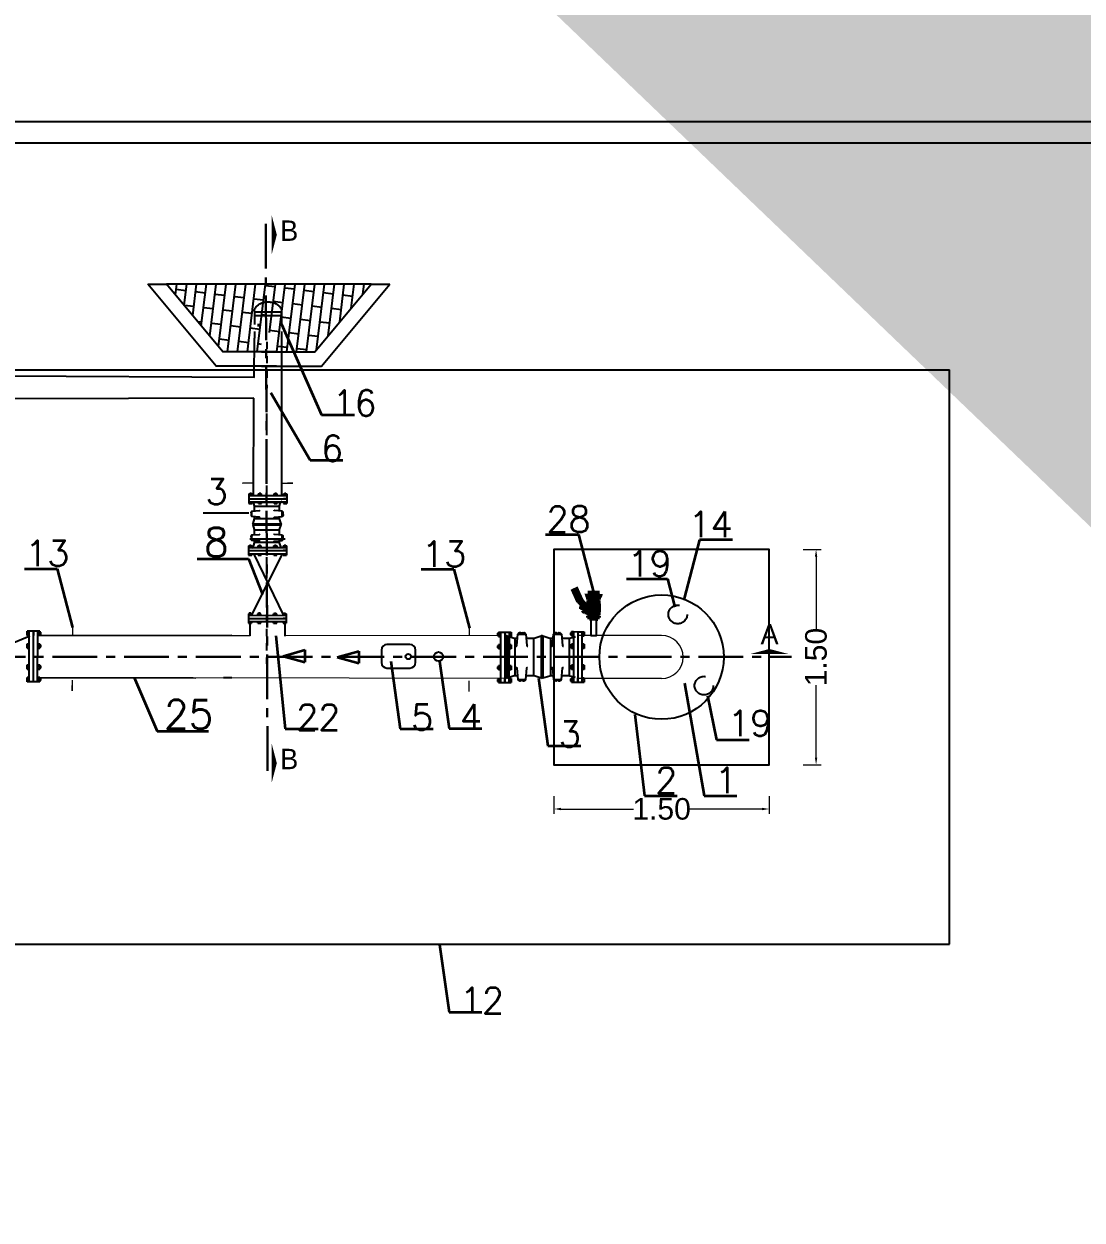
# Model space of a CAD drawing. Header units: inches. Extents: x 191440 to 383551, y 141411 to 284946.
# Drawn here: x 191675.8 to 191690.55, y 141598.42 to 141615.09 of the extents above; entities that cross this region are included whole.
import ezdxf

# ---------------------------------------------------------------- set-up
doc = ezdxf.new("R2010")
doc.units = ezdxf.units.IN
doc.header["$MEASUREMENT"] = 0
doc.header["$PDMODE"] = 3
doc.header["$PDSIZE"] = 0.1
for name, pattern in [('AUSGEZOGEN', [0]), ('CENTER', [2, 1.25, -0.25, 0.25, -0.25]), ('DASHDOT', [1, 0.5, -0.25, 0, -0.25]), ('DGN Style 3', [426.72, 304.8, -121.92]), ('HIDDEN', [9.525, 6.35, -3.175]), ('HIDDEN2', [0.1875, 0.125, -0.0625]), ('PHANTOM2', [31.75, 15.875, -3.175, 3.175, -3.175, 3.175, -3.175])]:
    doc.linetypes.add(name, pattern=pattern)
for name, color, linetype in [('0-25', 7, 'Continuous'), ('ARMATURE', 2, 'Continuous'), ('CONC', 5, 'Continuous'), ('HATCH', 40, 'Continuous'), ('PIPE', 7, 'AUSGEZOGEN'), ('Sanitary', 6, 'Continuous'), ('VP', 7, 'Continuous'), ('WALL', 7, 'Continuous')]:
    doc.layers.add(name, color=color, linetype=linetype)
for name, color, linetype, lineweight in [('P', 250, 'Continuous', 100), ('P-TW', 5, 'Continuous', 35), ('PIPING', 40, 'Continuous', 30), ('WB-SJ3-M-SECTA - P-TW', 7, 'Continuous', 35)]:
    doc.layers.add(name, color=color, linetype=linetype, lineweight=lineweight)
doc.styles.add('Arial', font='arial.ttf')
doc.styles.add('ROMANS', font='romans', dxfattribs={"height": 1})
doc.styles.add('SHAHER', font='simpfxo.ttf', dxfattribs={"height": 3.175})
doc.styles.get("Standard").update_dxf_attribs({"font": 'txt.shx', "height": 0.2})
doc.dimstyles.new('osama', dxfattribs={"dimtxt": 50, "dimasz": 45, "dimexe": 0.18, "dimexo": 0.0625, "dimgap": 0.2, "dimtad": 0, "dimdec": 0, "dimzin": 0, "dimdsep": 46, "dimtxsty": 'ROMANS', "dimcen": 0, "dimse1": 1, "dimse2": 1, "dimclrd": 3, "dimclre": 3, "dimclrt": 5, "dimadec": 0, "dimazin": 0, "dimtfac": 0.6, "dimtdec": 0, "dimtmove": 2, "dimatfit": 3, "dimfxl": 1, "dimtolj": 1, "dimtzin": 0, "dimarcsym": 0})
doc.dimstyles.new('OSAMA pump', dxfattribs={"dimtxt": 0.08, "dimasz": 0.1, "dimexe": 0.0685, "dimexo": 0.0195, "dimgap": 0.0145, "dimtad": 0, "dimlfac": 0.5, "dimzin": 0, "dimdsep": 46, "dimtxsty": 'Arial', "dimcen": 0, "dimclrd": 8, "dimclre": 8, "dimclrt": 11, "dimazin": 0, "dimtfac": 1, "dimtofl": 0, "dimtmove": 0, "dimatfit": 3, "dimfxl": 1, "dimtolj": 1, "dimtzin": 0, "dimlwd": 20, "dimlwe": 20, "dimarcsym": 0})

# ---------------------------------------------------------------- blocks, each defined once
blk = doc.blocks.new('FLANGE')
h = blk.add_hatch(color=256)
h.dxf.hatch_style = 1
h.paths.add_polyline_path([(2834.8568, 2262.3253), (2834.8643, 2262.3253), (2834.8643, 2262.3178), (2834.8568, 2262.3178)])
h.paths.add_polyline_path([(2834.8568, 2262.2728), (2834.8568, 2262.2803), (2834.8643, 2262.2803), (2834.8643, 2262.2728)])
h.paths.add_polyline_path([(2834.8568, 2262.3928), (2834.8568, 2262.4003), (2834.8643, 2262.4003), (2834.8643, 2262.3928)])
h.paths.add_polyline_path([(2834.8568, 2262.4378), (2834.8568, 2262.4453), (2834.8643, 2262.4453), (2834.8643, 2262.4378)])
h = blk.add_hatch(color=256)
h.dxf.hatch_style = 1
h.paths.add_polyline_path([(2834.8943, 2262.2691), (2834.8943, 2262.2728), (2834.9018, 2262.2728), (2834.9018, 2262.2691)])
h.paths.add_polyline_path([(2834.8943, 2262.2803), (2834.8943, 2262.2841), (2834.9018, 2262.2841), (2834.9018, 2262.2803)])
h.paths.add_polyline_path([(2834.8943, 2262.3141), (2834.8943, 2262.3178), (2834.9018, 2262.3178), (2834.9018, 2262.3141)])
h.paths.add_polyline_path([(2834.9018, 2262.3291), (2834.9018, 2262.3253), (2834.8943, 2262.3253), (2834.8943, 2262.3291)])
h.paths.add_polyline_path([(2834.9018, 2262.3928), (2834.9018, 2262.3891), (2834.8943, 2262.3891), (2834.8943, 2262.3928)])
h.paths.add_polyline_path([(2834.8943, 2262.4003), (2834.8943, 2262.4041), (2834.9018, 2262.4041), (2834.9018, 2262.4003)])
h.paths.add_polyline_path([(2834.9018, 2262.4378), (2834.9018, 2262.4341), (2834.8943, 2262.4341), (2834.8943, 2262.4378)])
h.paths.add_polyline_path([(2834.9018, 2262.4491), (2834.9018, 2262.4453), (2834.8943, 2262.4453), (2834.8943, 2262.4491)])
for p, q in [((2834.8531, 2262.4453), (2834.8531, 2262.4378)), ((2834.8531, 2262.4453), (2834.8643, 2262.4453)), ((2834.8531, 2262.4378), (2834.8643, 2262.4378)), ((2834.8568, 2262.4491), (2834.8568, 2262.4341)), ((2834.8568, 2262.4491), (2834.8643, 2262.4491)), ((2834.8568, 2262.4341), (2834.8643, 2262.4341)), ((2834.8643, 2262.4491), (2834.8643, 2262.2691)), ((2834.8643, 2262.4491), (2834.8793, 2262.4491)), ((2834.8793, 2262.4491), (2834.8793, 2262.2691)), ((2834.8793, 2262.4491), (2834.8793, 2262.2691)), ((2834.8793, 2262.4491), (2834.8943, 2262.4491)), ((2834.8943, 2262.4491), (2834.8943, 2262.2691)), ((2834.8943, 2262.4491), (2834.9018, 2262.4491)), ((2834.8943, 2262.4453), (2834.9018, 2262.4453)), ((2834.8943, 2262.4378), (2834.9018, 2262.4378)), ((2834.8943, 2262.4341), (2834.9018, 2262.4341)), ((2834.9018, 2262.4491), (2834.9018, 2262.4341)), ((2834.8531, 2262.4003), (2834.8531, 2262.3928)), ((2834.8643, 2262.4003), (2834.8531, 2262.4003)), ((2834.8643, 2262.3928), (2834.8531, 2262.3928)), ((2834.8568, 2262.4041), (2834.8568, 2262.3891)), ((2834.8643, 2262.4041), (2834.8568, 2262.4041)), ((2834.8643, 2262.3891), (2834.8568, 2262.3891)), ((2834.9018, 2262.4041), (2834.8943, 2262.4041)), ((2834.9018, 2262.4003), (2834.8943, 2262.4003)), ((2834.9018, 2262.3928), (2834.8943, 2262.3928)), ((2834.9018, 2262.3891), (2834.8943, 2262.3891)), ((2834.9018, 2262.4041), (2834.9018, 2262.3891)), ((2834.8531, 2262.3253), (2834.8531, 2262.3178)), ((2834.8643, 2262.3253), (2834.8531, 2262.3253)), ((2834.8643, 2262.3178), (2834.8531, 2262.3178)), ((2834.8568, 2262.3291), (2834.8568, 2262.3141)), ((2834.8643, 2262.3291), (2834.8568, 2262.3291)), ((2834.8643, 2262.3141), (2834.8568, 2262.3141)), ((2834.9018, 2262.3291), (2834.8943, 2262.3291)), ((2834.9018, 2262.3253), (2834.8943, 2262.3253)), ((2834.9018, 2262.3178), (2834.8943, 2262.3178)), ((2834.9018, 2262.3141), (2834.8943, 2262.3141)), ((2834.9018, 2262.3291), (2834.9018, 2262.3141)), ((2834.8531, 2262.2803), (2834.8531, 2262.2728)), ((2834.8531, 2262.2803), (2834.8643, 2262.2803)), ((2834.8531, 2262.2728), (2834.8643, 2262.2728)), ((2834.8568, 2262.2841), (2834.8568, 2262.2691)), ((2834.8568, 2262.2841), (2834.8643, 2262.2841)), ((2834.8568, 2262.2691), (2834.8643, 2262.2691)), ((2834.8643, 2262.2691), (2834.8793, 2262.2691)), ((2834.8793, 2262.2691), (2834.8793, 2262.2841)), ((2834.8793, 2262.2691), (2834.8943, 2262.2691)), ((2834.8943, 2262.2841), (2834.9018, 2262.2841)), ((2834.8943, 2262.2803), (2834.9018, 2262.2803)), ((2834.8943, 2262.2728), (2834.9018, 2262.2728)), ((2834.8943, 2262.2691), (2834.9018, 2262.2691)), ((2834.9018, 2262.2841), (2834.9018, 2262.2691))]:
    blk.add_line(p, q)
blk = doc.blocks.new('*D24')
at = {"layer": 'Defpoints', "color": 0, "transparency": 16777216}
for p in [(191683.189, 141604.362), (191686.189, 141604.362), (191686.189, 141604.151)]:
    blk.add_point(p, dxfattribs=at)
at = {"layer": 'PIPE', "color": 8, "lineweight": 20, "transparency": 16777216}
for p, q in [((191683.189, 141604.331), (191683.189, 141604.083)), ((191686.189, 141604.331), (191686.189, 141604.083)), ((191683.289, 141604.151), (191684.299, 141604.151)), ((191686.089, 141604.151), (191685.078, 141604.151))]:
    blk.add_line(p, q, dxfattribs=at)
at = {"layer": 'PIPE', "color": 8, "transparency": 16777216}
for points in [[(191683.289, 141604.168), (191683.289, 141604.134), (191683.189, 141604.151)], [(191686.089, 141604.168), (191686.089, 141604.134), (191686.189, 141604.151)]]:
    blk.add_solid(points, dxfattribs=at)
at = {"layer": 'PIPE', "color": 11, "transparency": 16777216, "insert": (191684.689, 141604.151), "char_height": 0.3, "attachment_point": 5, "style": 'Arial'}
blk.add_mtext('\\A1;1.50', dxfattribs=at)
blk = doc.blocks.new('*D25')
at = {"layer": 'Defpoints', "color": 0, "transparency": 16777216}
for p in [(191686.51, 141607.767), (191686.841, 141607.767), (191686.51, 141604.767)]:
    blk.add_point(p, dxfattribs=at)
at = {"layer": 'PIPE', "color": 8, "lineweight": 20, "transparency": 16777216}
for p, q in [((191686.661, 141607.767), (191686.91, 141607.767)), ((191686.841, 141607.667), (191686.841, 141606.657)), ((191686.841, 141604.867), (191686.841, 141605.878)), ((191686.661, 141604.767), (191686.91, 141604.767))]:
    blk.add_line(p, q, dxfattribs=at)
at = {"layer": 'PIPE', "color": 8, "transparency": 16777216}
for points in [[(191686.825, 141607.667), (191686.858, 141607.667), (191686.841, 141607.767)], [(191686.825, 141604.867), (191686.858, 141604.867), (191686.841, 141604.767)]]:
    blk.add_solid(points, dxfattribs=at)
at = {"layer": 'PIPE', "color": 11, "transparency": 16777216, "insert": (191686.841, 141606.267), "char_height": 0.3, "attachment_point": 5, "rotation": 90, "style": 'Arial'}
blk.add_mtext('\\A1;1.50', dxfattribs=at)

msp = doc.modelspace()

# ---------------------------------------------------------------- hatches: boundary and pattern name
at = {"layer": 'HATCH'}
h = msp.add_hatch(dxfattribs=at)
h.set_pattern_fill('AR-BRSTD', color=4, scale=0.002011, angle=443)
h.set_pattern_definition([(83, (192450.9769, 141001.77963), (-0.135228819, 0.016604011), []), (173, (192450.9769, 141001.77963), (-0.160131722, -0.186213865), [0.136244363, -0.136244363])])
edge = h.paths.add_edge_path()
edge.add_line((191679.85815, 141610.52074), (191679.31373, 141610.52074))
edge.add_line((191679.31373, 141610.52074), (191679.31373, 141610.68771))
edge.add_line((191679.31373, 141610.68771), (191679.31373, 141610.71452))
edge.add_ellipse((191679.21316, 141610.71452), major_axis=(0.10056, 0), ratio=0.73333333, start_angle=0, end_angle=180)
edge.add_line((191679.1126, 141610.71452), (191679.1126, 141610.68771))
edge.add_line((191679.1126, 141610.68771), (191679.1126, 141610.52074))
edge.add_line((191679.1126, 141610.52074), (191678.57729, 141610.52074))
edge.add_line((191678.57729, 141610.52074), (191677.79238, 141611.46357))
edge.add_line((191677.79238, 141611.46357), (191680.64306, 141611.46357))
edge.add_line((191680.64306, 141611.46357), (191679.85815, 141610.52074))

# ---------------------------------------------------------------- linework, layer by layer
at = {"linetype": 'DASHDOT', "ltscale": 0.1}
msp.add_line((191679.18716, 141610.65994, -396.768), (191679.1846, 141606.17178, -396.768), dxfattribs=at)
at = {"linetype": 'HIDDEN', "ltscale": 0.1}
msp.add_line((191678.30195, 141608.27814, -2644.06195), (191678.97311, 141608.27814, -2644.06195), dxfattribs=at)
at = {"color": 132}
for p, q in [((191678.95256, 141607.91327, -1587.072), (191679.44568, 141607.91281, -1587.072)), ((191678.95256, 141607.91327, -1587.072), (191679.44568, 141607.91281, -1587.072)), ((191682.56343, 141606.59175), (191682.56283, 141605.93426)), ((191682.56343, 141606.59175), (191682.56283, 141605.93426)), ((191683.57986, 141606.59891), (191683.57926, 141605.94142)), ((191683.57986, 141606.59891), (191683.57926, 141605.94142))]:
    msp.add_line(p, q, dxfattribs=at)
for p, q in [((191679.4094, 141607.70967, -1587.072), (191678.96877, 141606.84903, -1587.072)), ((191679.00325, 141607.70857, -1587.072), (191679.42183, 141606.8482, -1587.072)), ((191674.46913, 141605.97819, -3174.144), (191675.88862, 141606.5634, -3174.144))]:
    msp.add_line(p, q)
msp.add_lwpolyline([(191704.84572, 141613.72494), (191647.34572, 141613.72494), (191647.34572, 141574.22494), (191704.84572, 141574.22494), (191704.84572, 141613.72494)])
msp.add_lwpolyline([(191704.54572, 141613.42494), (191647.64572, 141613.42494), (191647.64572, 141574.52494), (191704.54572, 141574.52494)], close=True)
at = {"color": 5, "elevation": -1587.072}
for points in [[(191679.39947, 141608.51757), (191679.39742, 141610.72437)], [(191679.00498, 141608.51793), (191679.00622, 141609.87229)], [(191678.95629, 141606.56228), (191678.95586, 141606.7699)], [(191679.44257, 141606.5595), (191679.4437, 141606.76363)], [(191678.69946, 141606.56589), (191675.99652, 141606.56502)], [(191678.69947, 141605.9769), (191678.58598, 141605.9772)]]:
    msp.add_lwpolyline(points, dxfattribs=at)
at = {"color": 5}
for points in [[(191679.01483, 141610.16075), (191679.01533, 141610.71069)], [(191679.0162, 141610.16075), (191672.01631, 141610.19963)], [(191679.00622, 141609.87229), (191672.01631, 141609.85772)]]:
    msp.add_lwpolyline(points, dxfattribs=at)
at = {"color": 4, "linetype": 'HIDDEN', "ltscale": 0.1, "const_width": 0.02}
for points in [[(191679.00228, 141608.69297), (191678.84969, 141608.69099)], [(191682.01002, 141606.56744), (191682.01229, 141606.72003)], [(191676.47652, 141605.79514), (191676.47878, 141605.94773)]]:
    msp.add_lwpolyline(points, dxfattribs=at)
for points, elevation in [([(191679.55202, 141608.69065), (191679.39943, 141608.68866)], -1587.072), ([(191676.48228, 141606.57623), (191676.48455, 141606.72882)], 1587.072), ([(191682.00426, 141605.78635), (191682.00653, 141605.93894)], -1587.072)]:
    msp.add_lwpolyline(points, dxfattribs=dict(at, elevation=elevation))
msp.add_lwpolyline([(191680.8628, 141606.11453), (191681.18357, 141606.11483, 0.41421356), (191681.2603, 141606.1917), (191681.26014, 141606.36553, 0.41421356), (191681.18327, 141606.44226), (191680.8625, 141606.44197, 0.41421356), (191680.78577, 141606.3651), (191680.78593, 141606.19126, 0.41421356)], format="xyb", close=True)
at = {"linetype": 'HIDDEN', "ltscale": 0.1}
for centre in [(191684.91438, 141606.86168), (191685.27892, 141605.86925)]:
    msp.add_circle(centre, 0.13001, dxfattribs=at)
for centre, radius in [((191681.15947, 141606.27535), 0.03786), ((191681.58111, 141606.2743, -1587.072), 0.064)]:
    msp.add_circle(centre, radius)
at = {"layer": '0-25', "linetype": 'PHANTOM2'}
for p, q in [((191679.01533, 141611.07695), (191679.39545, 141611.07695)), ((191679.01533, 141611.07695), (191679.01533, 141611.02626)), ((191679.39545, 141611.07695), (191679.39545, 141611.02626)), ((191679.01533, 141611.02626), (191679.39545, 141611.02626)), ((191679.06708, 141610.91198), (191679.06708, 141610.87175))]:
    msp.add_line(p, q, dxfattribs=at)
at = {"layer": '0-25', "linetype": 'PHANTOM2', "extrusion": (0, 0, -1)}
msp.add_ellipse((191679.20539, 141611.07695), major_axis=(0.19006, 0), ratio=0.73333333, start_param=3.14159265, end_param=6.28318531, dxfattribs=at)
at = {"layer": 'ARMATURE', "color": 1}
for p, q in [((191679.02618, 141608.37098, -1587.072), (191679.35875, 141608.37067, -1587.072)), ((191679.02602, 141608.19748, -1587.072), (191679.35859, 141608.19718, -1587.072)), ((191679.02587, 141608.03991, -1587.072), (191679.35844, 141608.03961, -1587.072)), ((191679.02571, 141607.86642, -1587.072), (191679.35828, 141607.86611, -1587.072)), ((191682.64538, 141606.5207), (191682.64492, 141606.02134)), ((191682.90588, 141606.52046), (191682.90542, 141606.0211)), ((191683.14247, 141606.52024), (191683.14201, 141606.02089)), ((191683.40297, 141606.52), (191683.40252, 141606.02065))]:
    msp.add_line(p, q, dxfattribs=at)
at = {"layer": 'ARMATURE', "color": 1, "elevation": -1587.072}
for points in [[(191678.99591, 141608.4369), (191679.00446, 141608.42685), (191679.39421, 141608.42649), (191679.40185, 141608.44294)], [(191678.98983, 141608.11873), (191678.99736, 141608.12625), (191679.38711, 141608.12589), (191679.39463, 141608.11836)], [(191678.98983, 141608.11873), (191678.99735, 141608.1112), (191679.3871, 141608.11084), (191679.39463, 141608.11836)], [(191678.98953, 141607.78767), (191678.99706, 141607.79518), (191679.38681, 141607.79483), (191679.39433, 141607.7873)]]:
    msp.add_lwpolyline(points, dxfattribs=at)
for points in [[(191679.01934, 141608.30258), (191679.0194, 141608.36509, 0.06554346), (191679.01787, 141608.37678), (191679.00441, 141608.42721)], [(191679.36546, 141608.30226), (191679.36551, 141608.36478, -0.06554346), (191679.36706, 141608.37646), (191679.38062, 141608.42687)], [(191678.97415, 141608.24871), (191678.96949, 141608.24871, 0.17157288), (191678.96948, 141608.2416), (191678.97414, 141608.2416)], [(191678.97417, 141608.2747), (191678.96951, 141608.27471, -0.17157288), (191678.96952, 141608.28182), (191678.97418, 141608.28181)], [(191679.0945, 141608.20721, 0.38887873), (191679.08764, 141608.21471), (191678.98165, 141608.22408), (191678.98172, 141608.29932), (191679.08772, 141608.3085, 0.38887873), (191679.0946, 141608.31599)], [(191678.99736, 141608.12625), (191679.0177, 141608.1917, 0.06554346), (191679.01925, 141608.20338), (191679.01927, 141608.22075, 0.06554346)], [(191679.29013, 141608.20703, -0.38887873), (191679.297, 141608.21452), (191679.403, 141608.22369), (191679.40307, 141608.29893), (191679.29709, 141608.3083, -0.38887873), (191679.29023, 141608.31581)], [(191679.38711, 141608.12589), (191679.36689, 141608.19138, -0.06554346), (191679.36536, 141608.20307), (191679.36538, 141608.22044, -0.06554346)], [(191679.41055, 141608.24831), (191679.41521, 141608.2483, -0.17157288), (191679.4152, 141608.24119), (191679.41054, 141608.2412)], [(191679.41058, 141608.2743), (191679.41523, 141608.2743, 0.17157288), (191679.41524, 141608.28141), (191679.41058, 141608.28141)], [(191679.01904, 141607.97151), (191679.0191, 141608.03403, 0.06554346), (191679.01757, 141608.04571), (191678.99735, 141608.1112)], [(191679.36515, 141607.9712), (191679.36521, 141608.03371, -0.06554346), (191679.36676, 141608.04539), (191679.3871, 141608.11084)], [(191678.97384, 141607.91764), (191678.96919, 141607.91765, 0.17157288), (191678.96918, 141607.91054), (191678.97384, 141607.91053)], [(191678.97387, 141607.94364), (191678.96921, 141607.94364, -0.17157288), (191678.96922, 141607.95075), (191678.97387, 141607.95075)], [(191679.09419, 141607.87614, 0.38887873), (191679.08733, 141607.88364), (191678.98135, 141607.89301), (191678.98141, 141607.96826), (191679.08742, 141607.97743, 0.38887873), (191679.09429, 141607.98492)], [(191678.99706, 141607.79518), (191679.0174, 141607.86063, 0.06554346), (191679.01895, 141607.87232), (191679.01896, 141607.88969, 0.06554346)], [(191679.28982, 141607.87596, -0.38887873), (191679.2967, 141607.88345), (191679.4027, 141607.89263), (191679.40277, 141607.96787), (191679.29678, 141607.97724, -0.38887873), (191679.28992, 141607.98474)], [(191679.38681, 141607.79483), (191679.36659, 141607.86031, -0.06554346), (191679.36506, 141607.872), (191679.36508, 141607.88937, -0.06554346)], [(191679.41025, 141607.91724), (191679.4149, 141607.91724, -0.17157288), (191679.4149, 141607.91013), (191679.41024, 141607.91013)], [(191679.41027, 141607.94324), (191679.41493, 141607.94324, 0.17157288), (191679.41494, 141607.95035), (191679.41028, 141607.95035)]]:
    msp.add_lwpolyline(points, format="xyb", dxfattribs=at)
for points in [[(191678.97415, 141608.25226), (191678.96949, 141608.25227), (191678.96888, 141608.25134), (191678.96887, 141608.23897), (191678.96948, 141608.23805), (191678.97414, 141608.23804)], [(191678.97417, 141608.27115), (191678.96951, 141608.27115), (191678.9689, 141608.27208), (191678.96891, 141608.28445), (191678.96952, 141608.28537), (191678.97418, 141608.28537)], [(191678.98015, 141608.2301), (191678.98021, 141608.2933), (191678.97419, 141608.29331), (191678.97413, 141608.2301)], [(191679.40451, 141608.22971), (191679.40457, 141608.29291), (191679.41059, 141608.29291), (191679.41053, 141608.2297)], [(191679.41055, 141608.25186), (191679.41521, 141608.25186), (191679.41582, 141608.25093), (191679.41581, 141608.23856), (191679.4152, 141608.23764), (191679.41054, 141608.23764)], [(191679.41057, 141608.27075), (191679.41523, 141608.27075), (191679.41584, 141608.27167), (191679.41585, 141608.28404), (191679.41524, 141608.28497), (191679.41058, 141608.28497)], [(191678.97385, 141607.9212), (191678.96919, 141607.9212), (191678.96858, 141607.92028), (191678.96857, 141607.90791), (191678.96918, 141607.90698), (191678.97383, 141607.90698)], [(191678.97386, 141607.94008), (191678.96921, 141607.94009), (191678.9686, 141607.94101), (191678.96861, 141607.95339), (191678.96922, 141607.95431), (191678.97388, 141607.95431)], [(191678.97985, 141607.89903), (191678.9799, 141607.96224), (191678.97389, 141607.96224), (191678.97383, 141607.89904)], [(191679.40421, 141607.89865), (191679.40427, 141607.96185), (191679.41029, 141607.96184), (191679.41023, 141607.89864)], [(191679.41025, 141607.9208), (191679.41491, 141607.92079), (191679.41552, 141607.91987), (191679.41551, 141607.9075), (191679.4149, 141607.90657), (191679.41024, 141607.90658)], [(191679.41027, 141607.93968), (191679.41493, 141607.93968), (191679.41554, 141607.9406), (191679.41555, 141607.95298), (191679.41494, 141607.9539), (191679.41028, 141607.95391)]]:
    msp.add_lwpolyline(points, close=True, dxfattribs=at)
at = {"layer": 'ARMATURE', "color": 1}
for points in [[(191682.52713, 141606.57503), (191682.51582, 141606.56375), (191682.51529, 141605.97853), (191682.52657, 141605.96722)], [(191682.52713, 141606.57503), (191682.53842, 141606.56373), (191682.53788, 141605.97851), (191682.52657, 141605.96722)], [(191683.02423, 141606.57458), (191683.01292, 141606.56329), (191683.01238, 141605.97808), (191683.02367, 141605.96677)], [(191683.02423, 141606.57458), (191683.03551, 141606.56327), (191683.03498, 141605.97806), (191683.02367, 141605.96677)]]:
    msp.add_lwpolyline(points, dxfattribs=at)
for points in [[(191682.53842, 141606.56373), (191682.63669, 141606.53318, 0.06554346), (191682.65423, 141606.53086), (191682.68031, 141606.53083, 0.06554346)], [(191682.65997, 141606.41788, 0.38887873), (191682.67124, 141606.42818), (191682.68531, 141606.58732), (191682.79828, 141606.58721), (191682.81206, 141606.42805, 0.38887873), (191682.82331, 141606.41773)], [(191682.72229, 141606.59858), (191682.7223, 141606.60557, 0.17157288), (191682.71162, 141606.60558), (191682.71161, 141606.59859)], [(191682.76132, 141606.59854), (191682.76133, 141606.60554, -0.17157288), (191682.77201, 141606.60553), (191682.772, 141606.59853)], [(191682.80318, 141606.53072), (191682.89704, 141606.53063, 0.06554346), (191682.91459, 141606.53293), (191683.01292, 141606.56329)], [(191683.03551, 141606.56327), (191683.13379, 141606.53273, 0.06554346), (191683.15133, 141606.5304), (191683.17741, 141606.53038, 0.06554346)], [(191683.15707, 141606.41742, 0.38887873), (191683.16833, 141606.42772), (191683.1824, 141606.58686), (191683.29538, 141606.58676), (191683.30916, 141606.42759, 0.38887873), (191683.3204, 141606.41727)], [(191683.21938, 141606.59812), (191683.21939, 141606.60512, 0.17157288), (191683.20872, 141606.60513), (191683.20871, 141606.59813)], [(191683.25842, 141606.59809), (191683.25842, 141606.60508, -0.17157288), (191683.2691, 141606.60507), (191683.26909, 141606.59808)], [(191683.30027, 141606.53027), (191683.39414, 141606.53018, 0.06554346), (191683.41168, 141606.53247), (191683.48741, 141606.55269)], [(191682.65971, 141606.12414, -0.38887873), (191682.67095, 141606.11381), (191682.68473, 141605.95465), (191682.79771, 141605.95455), (191682.81177, 141606.11369, -0.38887873), (191682.82304, 141606.12399)], [(191683.1568, 141606.12368, -0.38887873), (191683.16805, 141606.11336), (191683.18182, 141605.9542), (191683.2948, 141605.95409), (191683.30887, 141606.11323, -0.38887873), (191683.32013, 141606.12353)], [(191682.53788, 141605.97851), (191682.63621, 141606.00887, -0.06554346), (191682.65376, 141606.01117), (191682.67984, 141606.01114, -0.06554346)], [(191682.72169, 141605.94332), (191682.72168, 141605.93633, -0.17157288), (191682.71101, 141605.93634), (191682.71101, 141605.94333)], [(191682.76072, 141605.94328), (191682.76072, 141605.93629, 0.17157288), (191682.77139, 141605.93628), (191682.7714, 141605.94327)], [(191682.8027, 141606.01103), (191682.89657, 141606.01094, -0.06554346), (191682.91411, 141606.00862), (191683.01238, 141605.97808)], [(191683.03498, 141605.97806), (191683.13331, 141606.00842, -0.06554346), (191683.15085, 141606.01071), (191683.17693, 141606.01069, -0.06554346)], [(191683.21878, 141605.94286), (191683.21878, 141605.93587, -0.17157288), (191683.2081, 141605.93588), (191683.20811, 141605.94287)], [(191683.25782, 141605.94283), (191683.25781, 141605.93584, 0.17157288), (191683.26849, 141605.93583), (191683.26849, 141605.94282)], [(191683.29979, 141606.01058), (191683.39366, 141606.01049, -0.06554346), (191683.4112, 141606.00816), (191683.48689, 141605.98781)]]:
    msp.add_lwpolyline(points, format="xyb", dxfattribs=at)
for points in [[(191682.69435, 141606.58957), (191682.78925, 141606.58948), (191682.78926, 141606.59852), (191682.69436, 141606.59861)], [(191682.72763, 141606.59858), (191682.72764, 141606.60557), (191682.72625, 141606.60649), (191682.70767, 141606.6065), (191682.70628, 141606.60559), (191682.70628, 141606.5986)], [(191682.75599, 141606.59855), (191682.75599, 141606.60554), (191682.75738, 141606.60646), (191682.77596, 141606.60644), (191682.77734, 141606.60552), (191682.77734, 141606.59853)], [(191683.19144, 141606.58911), (191683.28634, 141606.58903), (191683.28635, 141606.59806), (191683.19145, 141606.59815)], [(191683.22472, 141606.59812), (191683.22473, 141606.60511), (191683.22334, 141606.60603), (191683.20477, 141606.60605), (191683.20338, 141606.60513), (191683.20337, 141606.59814)], [(191683.25308, 141606.59809), (191683.25309, 141606.60509), (191683.25448, 141606.606), (191683.27305, 141606.60598), (191683.27444, 141606.60507), (191683.27443, 141606.59807)], [(191682.69377, 141605.95238), (191682.78866, 141605.9523), (191682.78866, 141605.94326), (191682.69376, 141605.94335)], [(191682.72703, 141605.94331), (191682.72702, 141605.93632), (191682.72563, 141605.93541), (191682.70706, 141605.93542), (191682.70567, 141605.93634), (191682.70568, 141605.94333)], [(191682.75539, 141605.94329), (191682.75538, 141605.9363), (191682.75677, 141605.93538), (191682.77534, 141605.93536), (191682.77673, 141605.93628), (191682.77674, 141605.94327)], [(191683.19086, 141605.95193), (191683.28576, 141605.95184), (191683.28575, 141605.9428), (191683.19085, 141605.94289)], [(191683.22412, 141605.94286), (191683.22412, 141605.93587), (191683.22273, 141605.93495), (191683.20415, 141605.93497), (191683.20276, 141605.93589), (191683.20277, 141605.94288)], [(191683.25248, 141605.94283), (191683.25247, 141605.93584), (191683.25386, 141605.93492), (191683.27244, 141605.93491), (191683.27383, 141605.93582), (191683.27383, 141605.94281)]]:
    msp.add_lwpolyline(points, close=True, dxfattribs=at)
for centre, radius, start, end in [((191678.97177, 141608.23982, -1587.072), 0.00289, 142.06306, 217.831943), ((191678.97178, 141608.25049, -1587.072), 0.00289, 142.06306, 217.831943), ((191678.9718, 141608.27293, -1587.072), 0.00289, 142.06306, 217.831943), ((191678.97181, 141608.28359, -1587.072), 0.00289, 142.06306, 217.831943), ((191678.98166, 141608.23762, -1587.072), 0.0015, 89.947501, 179.947501), ((191678.98171, 141608.28578, -1587.072), 0.0015, 179.947501, 269.947501), ((191679.40302, 141608.23724, -1587.072), 0.0015, 359.947501, 89.947501), ((191679.40306, 141608.28539, -1587.072), 0.0015, 269.947501, 359.947501), ((191679.41292, 141608.23942, -1587.072), 0.00289, 322.06306, 37.831943), ((191679.41293, 141608.25008, -1587.072), 0.00289, 322.06306, 37.831943), ((191679.41295, 141608.27252, -1587.072), 0.00289, 322.06306, 37.831943), ((191679.41296, 141608.28319, -1587.072), 0.00289, 322.06306, 37.831943), ((191678.97146, 141607.90876, -1587.072), 0.00289, 142.06306, 217.831943), ((191678.97147, 141607.91942, -1587.072), 0.00289, 142.06306, 217.831943), ((191678.97149, 141607.94186, -1587.072), 0.00289, 142.06306, 217.831943), ((191678.9715, 141607.95253, -1587.072), 0.00289, 142.06306, 217.831943), ((191678.98136, 141607.90656, -1587.072), 0.0015, 89.947501, 179.947501), ((191678.9814, 141607.95471, -1587.072), 0.0015, 179.947501, 269.947501), ((191679.40271, 141607.90617, -1587.072), 0.0015, 359.947501, 89.947501), ((191679.40276, 141607.95433, -1587.072), 0.0015, 269.947501, 359.947501), ((191679.41262, 141607.91902, -1587.072), 0.00289, 322.06306, 37.831943), ((191679.41261, 141607.90835, -1587.072), 0.00289, 322.06306, 37.831943), ((191679.41264, 141607.94146, -1587.072), 0.00289, 322.06306, 37.831943), ((191679.41265, 141607.95213, -1587.072), 0.00289, 322.06306, 37.831943), ((191682.70564, 141606.5873), 0.00226, 359.947501, 89.947501), ((191682.70895, 141606.60215), 0.00435, 52.06306, 127.831943), ((191682.72496, 141606.60214), 0.00435, 52.06306, 127.831943), ((191682.75866, 141606.60211), 0.00435, 52.06306, 127.831943), ((191682.77467, 141606.60209), 0.00435, 52.06306, 127.831943), ((191682.77795, 141606.58723), 0.00226, 89.947501, 179.947501), ((191683.20274, 141606.58684), 0.00226, 359.947501, 89.947501), ((191683.20604, 141606.6017), 0.00435, 52.06306, 127.831943), ((191683.22206, 141606.60168), 0.00435, 52.06306, 127.831943), ((191683.25575, 141606.60165), 0.00435, 52.06306, 127.831943), ((191683.27177, 141606.60164), 0.00435, 52.06306, 127.831943), ((191683.27504, 141606.58678), 0.00226, 89.947501, 179.947501), ((191682.70506, 141605.95463), 0.00226, 269.947501, 359.947501), ((191682.70834, 141605.93977), 0.00435, 232.06306, 307.831943), ((191682.72436, 141605.93976), 0.00435, 232.06306, 307.831943), ((191682.75805, 141605.93972), 0.00435, 232.06306, 307.831943), ((191682.77407, 141605.93971), 0.00435, 232.06306, 307.831943), ((191682.77737, 141605.95457), 0.00226, 179.947501, 269.947501), ((191683.20216, 141605.95418), 0.00226, 269.947501, 359.947501), ((191683.20544, 141605.93931), 0.00435, 232.06306, 307.831943), ((191683.22145, 141605.9393), 0.00435, 232.06306, 307.831943), ((191683.25515, 141605.93927), 0.00435, 232.06306, 307.831943), ((191683.27116, 141605.93925), 0.00435, 232.06306, 307.831943), ((191683.27446, 141605.95411), 0.00226, 179.947501, 269.947501)]:
    msp.add_arc(centre, radius, start, end, dxfattribs=at)
at = {"layer": 'CONC', "color": 4}
msp.add_circle((191684.68885, 141606.26744), 0.86645, dxfattribs=at)
at = {"layer": 'P', "color": 6, "linetype": 'Continuous'}
for p, q in [((191683.54347, 141607.04802), (191683.46534, 141607.22403)), ((191683.5577, 141607.05434), (191683.47958, 141607.23035)), ((191683.5577, 141607.05434), (191683.54347, 141607.04802)), ((191683.60043, 141606.99153), (191683.54902, 141607.04714)), ((191683.60615, 141606.99681), (191683.55434, 141607.05285)), ((191683.66106, 141607.14668), (191683.8232, 141607.14668)), ((191683.66427, 141607.14038), (191683.66427, 141607.12814)), ((191683.66816, 141607.12424), (191683.67076, 141607.12424)), ((191683.67076, 141607.12424), (191683.67076, 141607.11553)), ((191683.67076, 141607.12424), (191683.81611, 141607.12424)), ((191683.67854, 141607.10775), (191683.7019, 141607.10775)), ((191683.7019, 141607.09197), (191683.68373, 141607.09197)), ((191683.68373, 141607.0712), (191683.68373, 141607.09197)), ((191683.7019, 141607.0712), (191683.68373, 141607.0712)), ((191683.7019, 141607.05583), (191683.69022, 141607.05583)), ((191683.69022, 141607.00911), (191683.69022, 141607.05583)), ((191683.7019, 141607.09197), (191683.7019, 141607.10775)), ((191683.78236, 141607.09197), (191683.7019, 141607.09197)), ((191683.7019, 141607.05583), (191683.7019, 141607.0712)), ((191683.78236, 141607.0712), (191683.7019, 141607.0712)), ((191683.7019, 141607.05583), (191683.78236, 141607.05583)), ((191683.7032, 141607.10775), (191683.78236, 141607.10775)), ((191683.71099, 141607.0712), (191683.71099, 141607.09197)), ((191683.74213, 141607.05583), (191683.74213, 141607.00911)), ((191683.77328, 141607.0712), (191683.77328, 141607.09197)), ((191683.78236, 141607.09197), (191683.78236, 141607.10775)), ((191683.80572, 141607.10775), (191683.78236, 141607.10775)), ((191683.78236, 141607.09197), (191683.80053, 141607.09197)), ((191683.78236, 141607.05583), (191683.78236, 141607.0712)), ((191683.78236, 141607.0712), (191683.80053, 141607.0712)), ((191683.79404, 141607.05583), (191683.78236, 141607.05583)), ((191683.79404, 141607.00911), (191683.79404, 141607.05583)), ((191683.80053, 141607.0712), (191683.80053, 141607.09197)), ((191683.81611, 141607.12424), (191683.81351, 141607.12424)), ((191683.81351, 141607.12424), (191683.81351, 141607.11553)), ((191683.82, 141607.14038), (191683.82, 141607.12814)), ((191683.5864, 141606.97148), (191683.60457, 141606.97148)), ((191683.5864, 141606.93774), (191683.5864, 141606.97148)), ((191683.60457, 141606.95461), (191683.5864, 141606.95461)), ((191683.5864, 141606.93774), (191683.60457, 141606.93774)), ((191683.60457, 141606.97148), (191683.60457, 141606.98096)), ((191683.60457, 141606.97148), (191683.60457, 141606.93774)), ((191683.60457, 141606.92784), (191683.60457, 141606.93774)), ((191683.61236, 141606.98096), (191683.63831, 141606.98096)), ((191683.61236, 141606.92784), (191683.61236, 141606.98096)), ((191683.61236, 141606.92733), (191683.63831, 141606.92733)), ((191683.62144, 141606.91876), (191683.65261, 141606.91876)), ((191683.62144, 141606.91097), (191683.65261, 141606.91097)), ((191683.63831, 141606.98705), (191683.63831, 141606.98096)), ((191683.63831, 141606.98705), (191683.68114, 141606.98705)), ((191683.63831, 141606.92216), (191683.63831, 141606.98096)), ((191683.63831, 141606.92216), (191683.65261, 141606.92216)), ((191683.68114, 141606.92216), (191683.65261, 141606.92216)), ((191683.65261, 141606.91097), (191683.65261, 141606.91876)), ((191683.68373, 141606.98965), (191683.68373, 141607.00911)), ((191683.68373, 141607.00911), (191683.69022, 141607.00911)), ((191683.68373, 141606.9001), (191683.68373, 141606.91957)), ((191683.69022, 141606.9001), (191683.68373, 141606.9001)), ((191683.69022, 141607.00911), (191683.79404, 141607.00911)), ((191683.69022, 141606.99354), (191683.79611, 141606.99354)), ((191683.79506, 141606.91568), (191683.69022, 141606.91568)), ((191683.69022, 141606.85338), (191683.69022, 141606.9001)), ((191683.79404, 141606.9001), (191683.69022, 141606.9001)), ((191683.74213, 141606.9001), (191683.74213, 141606.85338)), ((191683.80053, 141607.00911), (191683.79404, 141607.00911)), ((191683.79404, 141606.85338), (191683.79404, 141606.9001)), ((191683.79404, 141606.9001), (191683.80053, 141606.9001)), ((191683.80053, 141606.9001), (191683.80053, 141607.00911)), ((191683.7019, 141606.83781), (191683.68373, 141606.83781)), ((191683.68373, 141606.81704), (191683.68373, 141606.83781)), ((191683.7019, 141606.81704), (191683.68373, 141606.81704)), ((191683.7019, 141606.85338), (191683.69022, 141606.85338)), ((191683.7019, 141606.85338), (191683.78236, 141606.85338)), ((191683.7019, 141606.83781), (191683.7019, 141606.85338)), ((191683.78236, 141606.83781), (191683.7019, 141606.83781)), ((191683.7019, 141606.79368), (191683.7019, 141606.81704)), ((191683.78236, 141606.81704), (191683.7019, 141606.81704)), ((191683.71099, 141606.81704), (191683.71099, 141606.83781)), ((191683.77328, 141606.81704), (191683.77328, 141606.83781)), ((191683.78236, 141606.85338), (191683.79404, 141606.85338)), ((191683.78236, 141606.83781), (191683.78236, 141606.85338)), ((191683.78236, 141606.83781), (191683.80053, 141606.83781)), ((191683.78236, 141606.79368), (191683.78236, 141606.81704)), ((191683.78236, 141606.81704), (191683.80053, 141606.81704)), ((191683.80053, 141606.81704), (191683.80053, 141606.83781))]:
    msp.add_line(p, q, dxfattribs=at)
for centre, radius, start, end in [((191683.56165, 141607.05868), 0.01711, 211.881433, 223.097497), ((191683.65648, 141607.14038), 0.00779, 0, 65.799067), ((191683.66816, 141607.12814), 0.00389, 180, 270), ((191683.67854, 141607.11553), 0.00779, 180, 270), ((191683.80572, 141607.11553), 0.00779, 270, 0), ((191683.81611, 141607.12814), 0.00389, 270, 0), ((191683.82779, 141607.14038), 0.00779, 114.200933, 180), ((191683.589, 141606.98096), 0.01557, 0, 42.755427), ((191683.62144, 141606.92784), 0.01687, 180, 270), ((191683.589, 141606.98096), 0.02336, 0, 42.755427), ((191683.62144, 141606.92784), 0.00908, 180, 270), ((191683.68114, 141606.98965), 0.0026, 270, 0), ((191683.68114, 141606.91957), 0.0026, 0, 90)]:
    msp.add_arc(centre, radius, start, end, dxfattribs=at)
at = {"layer": 'P-TW', "color": 5, "linetype": 'Continuous', "lineweight": 20}
for p, q in [((191678.95629, 141606.56497, -1435.03588), (191678.58653, 141606.56476, -1587.072)), ((191682.44637, 141606.56696), (191679.4426, 141606.56524, -1235.07651)), ((191684.68885, 141606.56744), (191683.52131, 141606.56744)), ((191678.19932, 141605.96744), (191675.99597, 141605.97293, -892.43447)), ((191682.50434, 141605.96744), (191675.99598, 141605.98365, -2636.11708)), ((191684.68885, 141605.96744), (191683.52076, 141605.96744))]:
    msp.add_line(p, q, dxfattribs=at)
msp.add_arc((191684.68885, 141606.26744), 0.3, 270, 90, dxfattribs=at)
at = {"layer": 'PIPE'}
for points in [[(191679.32284, 141610.31961), (191678.48303, 141610.31961), (191677.53068, 141611.46357)], [(191677.53068, 141611.46357), (191677.79238, 141611.46357)], [(191679.32284, 141610.52074), (191678.57729, 141610.52074), (191677.79238, 141611.46357)], [(191680.64306, 141611.46357), (191677.79238, 141611.46357)], [(191679.1126, 141610.52074), (191679.85815, 141610.52074), (191680.64306, 141611.46357)], [(191679.1126, 141610.31961), (191679.95241, 141610.31961), (191680.90476, 141611.46357)], [(191680.64306, 141611.46357), (191680.90476, 141611.46357)]]:
    msp.add_lwpolyline(points, dxfattribs=at)
at = {"layer": 'PIPE', "linetype": 'HIDDEN2'}
for points in [[(191679.01533, 141611.02626), (191679.01533, 141610.71069)], [(191679.39545, 141611.02626), (191679.39545, 141610.71069)]]:
    msp.add_lwpolyline(points, dxfattribs=at)
at = {"layer": 'PIPE'}
msp.add_lwpolyline([(191683.78236, 141606.79368), (191683.70187, 141606.79368), (191683.70187, 141606.57019), (191683.78236, 141606.57019)], close=True, dxfattribs=at)
at = {"layer": 'PIPING', "color": 7, "linetype": 'CENTER', "ltscale": 0.05}
for points in [[(191679.25793, 141612.15039, 0.53633, 0, 0), (191679.32853, 141612.15039, 0, 0, 0)], [(191686.19091, 141606.30981, 0.53633, 0, 0), (191686.19091, 141606.38041, 0, 0, 0)], [(191679.25793, 141604.78993, 0.53633, 0, 0), (191679.32853, 141604.78993, 0, 0, 0)]]:
    msp.add_lwpolyline(points, format="xyseb", dxfattribs=at)
at = {"layer": 'PIPING', "color": 8, "linetype": 'CENTER', "ltscale": 0.5}
for points in [[(191679.19822, 141604.68052), (191679.17353, 141612.38751)], [(191665.20098, 141606.27051), (191686.50028, 141606.27051)]]:
    msp.add_lwpolyline(points, dxfattribs=at)
at = {"layer": 'VP'}
for p, q in [((191652.70783, 141610.26744), (191688.69834, 141610.26744)), ((191688.69834, 141602.26744), (191688.69834, 141610.26744)), ((191652.70783, 141602.26744), (191688.69834, 141602.26744))]:
    msp.add_line(p, q, dxfattribs=at)
at = {"layer": 'WALL', "color": 11}
msp.add_lwpolyline([(191683.18885, 141606.4328), (191683.18885, 141604.76744), (191686.18885, 141604.76744), (191686.18885, 141607.76744), (191683.18885, 141607.76744), (191683.18885, 141606.4328)], dxfattribs=at)
at = {"layer": 'WB-SJ3-M-SECTA - P-TW', "color": 252}
for p, q in [((191679.39545, 141610.90374), (191679.95135, 141609.64457, -1587.072)), ((191679.24436, 141609.9496, -1587.072), (191679.79251, 141609.01193, -1587.072)), ((191679.95135, 141609.64457, -1587.072), (191680.40874, 141609.64457, -1587.072)), ((191679.79251, 141609.01193, -1587.072), (191680.2499, 141609.01193, -1587.072)), ((191683.07237, 141607.97415), (191683.52976, 141607.97415)), ((191683.52976, 141607.97415), (191683.74559, 141607.15315)), ((191685.21812, 141607.90272), (191685.00229, 141607.08172)), ((191685.67551, 141607.90272), (191685.21812, 141607.90272)), ((191678.21647, 141607.6359), (191678.93292, 141607.63458)), ((191678.93292, 141607.63458), (191679.12814, 141607.13733)), ((191675.81058, 141607.4989, 1587.072), (191676.26797, 141607.4989, 1587.072)), ((191676.26797, 141607.4989, 1587.072), (191676.48379, 141606.6779, 1587.072)), ((191681.33832, 141607.49011), (191681.79571, 141607.49011)), ((191681.79571, 141607.49011), (191682.01153, 141606.66911)), ((191684.20161, 141607.35535), (191684.77195, 141607.35535)), ((191684.77195, 141607.35535), (191684.87483, 141606.96399)), ((191679.31466, 141606.565, -1587.072), (191679.44639, 141605.26774, -1587.072)), ((191680.91556, 141606.20845, -1587.072), (191681.04728, 141605.26774, -1587.072)), ((191681.59558, 141606.21196, -1587.072), (191681.72731, 141605.27126, -1587.072)), ((191677.3407, 141605.98308), (191677.66004, 141605.23636)), ((191682.9728, 141605.9726, -1587.072), (191683.10453, 141605.0319, -1587.072)), ((191685.00879, 141605.90193, -1587.072), (191685.28032, 141604.33578, -1587.072)), ((191685.32679, 141605.72963), (191685.45379, 141605.11366, -1587.072)), ((191684.31735, 141605.46735, -1587.072), (191684.44908, 141604.33578, -1587.072)), ((191677.66004, 141605.23636), (191678.37649, 141605.23504)), ((191679.44639, 141605.26774, -1587.072), (191679.90378, 141605.26774, -1587.072)), ((191681.04728, 141605.26774, -1587.072), (191681.50468, 141605.26774, -1587.072)), ((191681.72731, 141605.27126, -1587.072), (191682.1847, 141605.27126, -1587.072)), ((191685.45379, 141605.11366, -1587.072), (191685.91118, 141605.11366, -1587.072)), ((191683.10453, 141605.0319, -1587.072), (191683.56192, 141605.0319, -1587.072)), ((191684.44908, 141604.33578, -1587.072), (191684.90647, 141604.33578, -1587.072)), ((191685.28032, 141604.33578, -1587.072), (191685.73771, 141604.33578, -1587.072)), ((191681.59558, 141602.26172, -1587.072), (191681.72731, 141601.32102, -1587.072)), ((191681.72731, 141601.32102, -1587.072), (191682.1847, 141601.32102, -1587.072))]:
    msp.add_line(p, q, dxfattribs=at)
at = {"layer": 'WB-SJ3-M-SECTA - P-TW', "color": 3, "linetype": 'DGN Style 3', "lineweight": 35}
for p, q in [((191679.4176, 141606.28227), (191679.71866, 141606.36639)), ((191679.4176, 141606.28227), (191679.71866, 141606.19814)), ((191680.17107, 141606.26612), (191680.47213, 141606.35024)), ((191680.17107, 141606.26612), (191680.47213, 141606.18199))]:
    msp.add_line(p, q, dxfattribs=at)
at = {"layer": 'WB-SJ3-M-SECTA - P-TW', "color": 3, "linetype": 'DGN Style 3', "lineweight": 35, "flags": 128}
for points in [[(191679.71866, 141606.36639), (191679.71866, 141606.19814)], [(191680.47213, 141606.35024), (191680.47213, 141606.18199)]]:
    msp.add_lwpolyline(points, dxfattribs=at)

# ---------------------------------------------------------------- block references
for p, xscale, yscale, zscale, rotation in [((198306.66424, 149897.51293, -1587.072), -2.926088597143397, 2.926088597143397, 2.926088597143397, 89.94750208500241), ((198306.65993, 149896.79018, -1587.072), -2.926088597143398, 2.926088597143398, 2.926088597143397, 89.94750208500234), ((198306.65604, 149895.84401, -1587.072), -2.926088597143397, 2.926088597143397, 2.926088597143397, 89.94750208500241), ((202744.16465, 150422.62239, -1587.072), 3.901451462857864, 3.901451462857864, 3.901451462857864, 179.9475014826374), ((180614.27768, 132789.91677), 3.901451462857864, 3.901451462857864, 3.901451462857864, 359.9475014826374), ((180615.29412, 132789.92393), 3.901451462857864, 3.901451462857864, 3.901451462857864, 359.9475014826374)]:
    msp.add_blockref('FLANGE', p, dxfattribs=dict(xscale=xscale, yscale=yscale, zscale=zscale, rotation=rotation))

# ---------------------------------------------------------------- texts
at = {"lineweight": 20, "style": 'SHAHER'}
for s, p in [('B', (191679.37371, 141612.06616)), ('A', (191686.06666, 141606.44358)), ('B', (191679.37371, 141604.7057))]:
    msp.add_text(s, height=0.2839, dxfattribs=at).set_placement(p)
at = {"layer": 'WB-SJ3-M-SECTA - P-TW'}
for s, p in [('16', (191680.10385, 141609.62726, -1587.072)), ('6', (191679.94501, 141608.99463, -1587.072)), ('28', (191683.08554, 141608.00929, -1587.072)), ('14', (191685.065, 141607.93786, -1587.072)), ('13', (191675.82375, 141607.53404)), ('13', (191681.35149, 141607.52525, -1587.072)), ('19', (191684.21479, 141607.39049, -1587.072)), ('22', (191679.59889, 141605.25044, -1587.072)), ('5', (191681.19979, 141605.25044, -1587.072)), ('4', (191681.87981, 141605.25395, -1587.072)), ('19', (191685.61392, 141605.16627, -1587.072)), ('3', (191683.25703, 141605.01459, -1587.072)), ('2', (191684.60158, 141604.37251, -1587.072)), ('1', (191685.43282, 141604.37251, -1587.072)), ('12', (191681.87981, 141601.30371, -1587.072))]:
    msp.add_text(s, height=0.3584, dxfattribs=at).set_placement(p)
for s, height, p in [('3', 0.3584, (191678.33638, 141608.39383, -1587.072)), ('8', 0.4, (191678.31397, 141607.66984)), ('25', 0.4, (191677.75754, 141605.2703))]:
    msp.add_text(s, height=height, rotation=359.895004, dxfattribs=at).set_placement(p)

# ---------------------------------------------------------------- dimensions: what is measured, and where the dimension line sits
at = {"layer": 'PIPE', "color": 0}
dim = msp.add_linear_dim(base=(191686.84136, 141607.76744), p1=(191686.50956, 141604.76744), p2=(191686.50956, 141607.76744), angle=90, dimstyle='OSAMA pump', override={"dimtxt": 0.3, "dimfxl": 0.18, "dimfxlon": 1, "dimarcsym": 2}, dxfattribs=at)
dim.commit()
dim.dimension.update_dxf_attribs({"geometry": '*D25', "text_midpoint": (191686.84136, 141606.26744)})
dim = msp.add_linear_dim(base=(191686.18885, 141604.15107), p1=(191683.18885, 141604.36217), p2=(191686.18885, 141604.36217), dimstyle='OSAMA pump', override={"dimtxt": 0.3, "dimfxl": 0.18, "dimfxlon": 1, "dimarcsym": 2}, dxfattribs=at)
dim.commit()
dim.dimension.update_dxf_attribs({"geometry": '*D24', "text_midpoint": (191684.68885, 141604.15107)})

# ---------------------------------------------------------------- leaders
at = {"layer": 'Sanitary', "ltscale": 0.5}
msp.add_leader([(191655.73675, 141641.56559), (191656.93689, 141640.74214), (191657.39899, 141640.69028)], dimstyle='osama', override={"dimasz": 100, "dimgap": 0.09}, dxfattribs=at)

doc.saveas('drawing.dxf')
